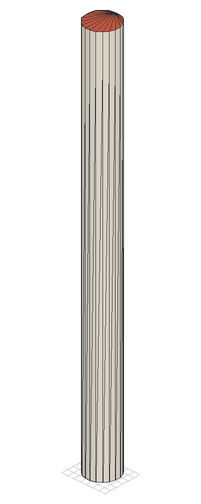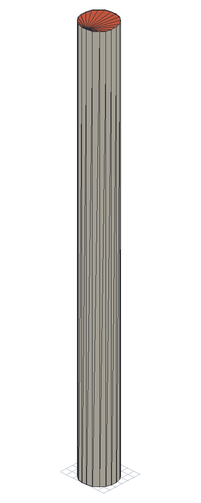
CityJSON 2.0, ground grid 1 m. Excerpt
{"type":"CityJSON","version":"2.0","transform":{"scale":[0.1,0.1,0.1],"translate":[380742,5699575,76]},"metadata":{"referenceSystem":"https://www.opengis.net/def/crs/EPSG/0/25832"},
"CityObjects":{
"building1":{"type":"Building","attributes":{"Geometrietyp2DReferenz":"1000","Gemeindeschluessel":"05954036","function":"51002_1251","roofType":"9999","measuredHeight":61.12},"geometry":[{"type":"Solid","lod":"2","boundaries":[[[[0,1,2]],[[1,3,2]],[[4,5,0]],[[5,1,0]],[[6,7,4]],[[7,5,4]],[[8,9,6]],[[9,7,6]],[[10,11,8]],[[11,9,8]],[[12,13,10]],[[13,11,10]],[[14,15,12]],[[15,13,12]],[[16,17,14]],[[17,15,14]],[[18,19,16]],[[19,17,16]],[[20,21,18]],[[21,19,18]],[[22,23,20]],[[23,21,20]],[[24,25,22]],[[25,23,22]],[[26,27,24]],[[27,25,24]],[[28,29,26]],[[29,27,26]],[[30,31,28]],[[31,29,28]],[[32,33,30]],[[33,31,30]],[[34,35,32]],[[35,33,32]],[[36,37,34]],[[37,35,34]],[[38,39,36]],[[39,37,36]],[[2,3,38]],[[3,39,38]],[[3,1,39]],[[1,5,39]],[[5,7,39]],[[7,9,39]],[[9,11,39]],[[11,13,39]],[[13,15,39]],[[15,17,39]],[[17,19,39]],[[19,21,39]],[[21,23,39]],[[23,25,39]],[[25,27,39]],[[27,29,39]],[[29,31,39]],[[31,33,39]],[[33,35,39]],[[35,37,39]],[[0,2,4]],[[2,38,4]],[[38,36,4]],[[36,34,4]],[[34,32,4]],[[32,30,4]],[[30,28,4]],[[28,26,4]],[[26,24,4]],[[24,22,4]],[[22,20,4]],[[20,18,4]],[[18,16,4]],[[16,14,4]],[[14,12,4]],[[12,10,4]],[[10,8,4]],[[8,6,4]]]],"semantics":{"surfaces":[{"type":"WallSurface"},{"type":"GroundSurface"},{"type":"RoofSurface"}],"values":[[0,0,0,0,0,0,0,0,0,0,0,0,0,0,0,0,0,0,0,0,0,0,0,0,0,0,0,0,0,0,0,0,0,0,0,0,0,0,0,0,1,1,1,1,1,1,1,1,1,1,1,1,1,1,1,1,1,1,2,2,2,2,2,2,2,2,2,2,2,2,2,2,2,2,2,2]]}}]}
},
"vertices":[
[48,39,619],[48,39,8],[43,45,619],[43,45,8],[50,31,619],[50,31,8],[50,24,619],[50,24,8],[48,16,619],[48,16,8],[43,10,619],[43,10,8],[37,5,619],[37,5,8],[30,3,619],[30,3,8],[22,3,619],[22,3,8],[14,5,619],[14,5,8],[8,10,619],[8,10,8],[3,16,619],[3,16,8],[1,24,619],[1,24,8],[1,31,619],[1,31,8],[3,39,619],[3,39,8],[8,45,619],[8,45,8],[14,50,619],[14,50,8],[22,52,619],[22,52,8],[30,52,619],[30,52,8],[37,50,619],[37,50,8]
]}
